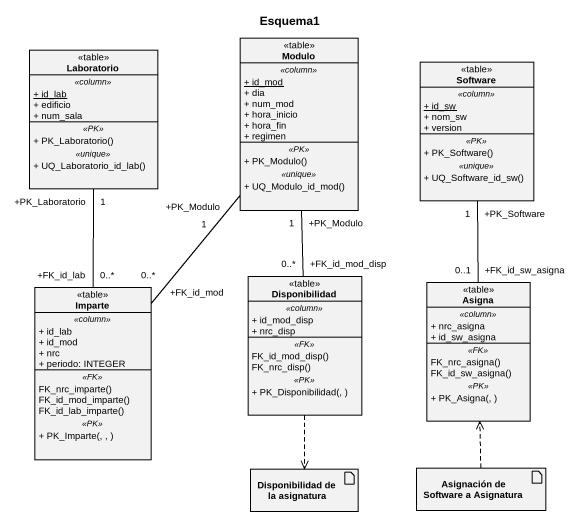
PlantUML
@startuml
title Esquema1
allowmixing
hide circle
hide empty members
skinparam classAttributeIconSize 0
class Modulo <<table>> {
  .. <<column>> ..
  {static} + id_mod
  + dia
  + num_mod
  + hora_inicio
  + hora_fin
  + regimen
  .. <<PK>> ..
  + PK_Modulo()
  .. <<unique>> ..
  + UQ_Modulo_id_mod()
}
class Laboratorio <<table>> {
  .. <<column>> ..
  {static} + id_lab
  + edificio
  + num_sala
  .. <<PK>> ..
  + PK_Laboratorio()
  .. <<unique>> ..
  + UQ_Laboratorio_id_lab()
}
class Software <<table>> {
  .. <<column>> ..
  {static} + id_sw
  + nom_sw
  + version
  .. <<PK>> ..
  + PK_Software()
  .. <<unique>> ..
  + UQ_Software_id_sw()
}
class Disponibilidad <<table>> {
  .. <<column>> ..
  + id_mod_disp
  + nrc_disp
  .. <<FK>> ..
  FK_id_mod_disp()
  FK_nrc_disp()
  .. <<PK>> ..
  + PK_Disponibilidad(, )
}
class Imparte <<table>> {
  .. <<column>> ..
  + id_lab
  + id_mod
  + nrc
  + periodo: INTEGER
  .. <<FK>> ..
  FK_nrc_imparte()
  FK_id_mod_imparte()
  FK_id_lab_imparte()
  .. <<PK>> ..
  + PK_Imparte(, , )
}
class Asigna <<table>> {
  .. <<column>> ..
  + nrc_asigna
  + id_sw_asigna
  .. <<FK>> ..
  FK_nrc_asigna()
  FK_id_sw_asigna()
  .. <<PK>> ..
  + PK_Asigna(, )
}
artifact "Disponibilidad de la asignatura" as Disponibilidad_de_la
artifact "Asignación de Software a Asignatura" as Asignación_de_Software_a
Disponibilidad "+FK_id_mod_disp\n0..*" -up- "+PK_Modulo\n1" Modulo
Disponibilidad ..> Disponibilidad_de_la
Imparte "+FK_id_mod\n0..*" -up- "+PK_Modulo\n1" Modulo
Imparte "+FK_id_lab\n0..*" -up- "+PK_Laboratorio\n1" Laboratorio
Asigna "+FK_id_sw_asigna\n0..1" -up- "+PK_Software\n1" Software
Asignación_de_Software_a .up.> Asigna
@enduml
